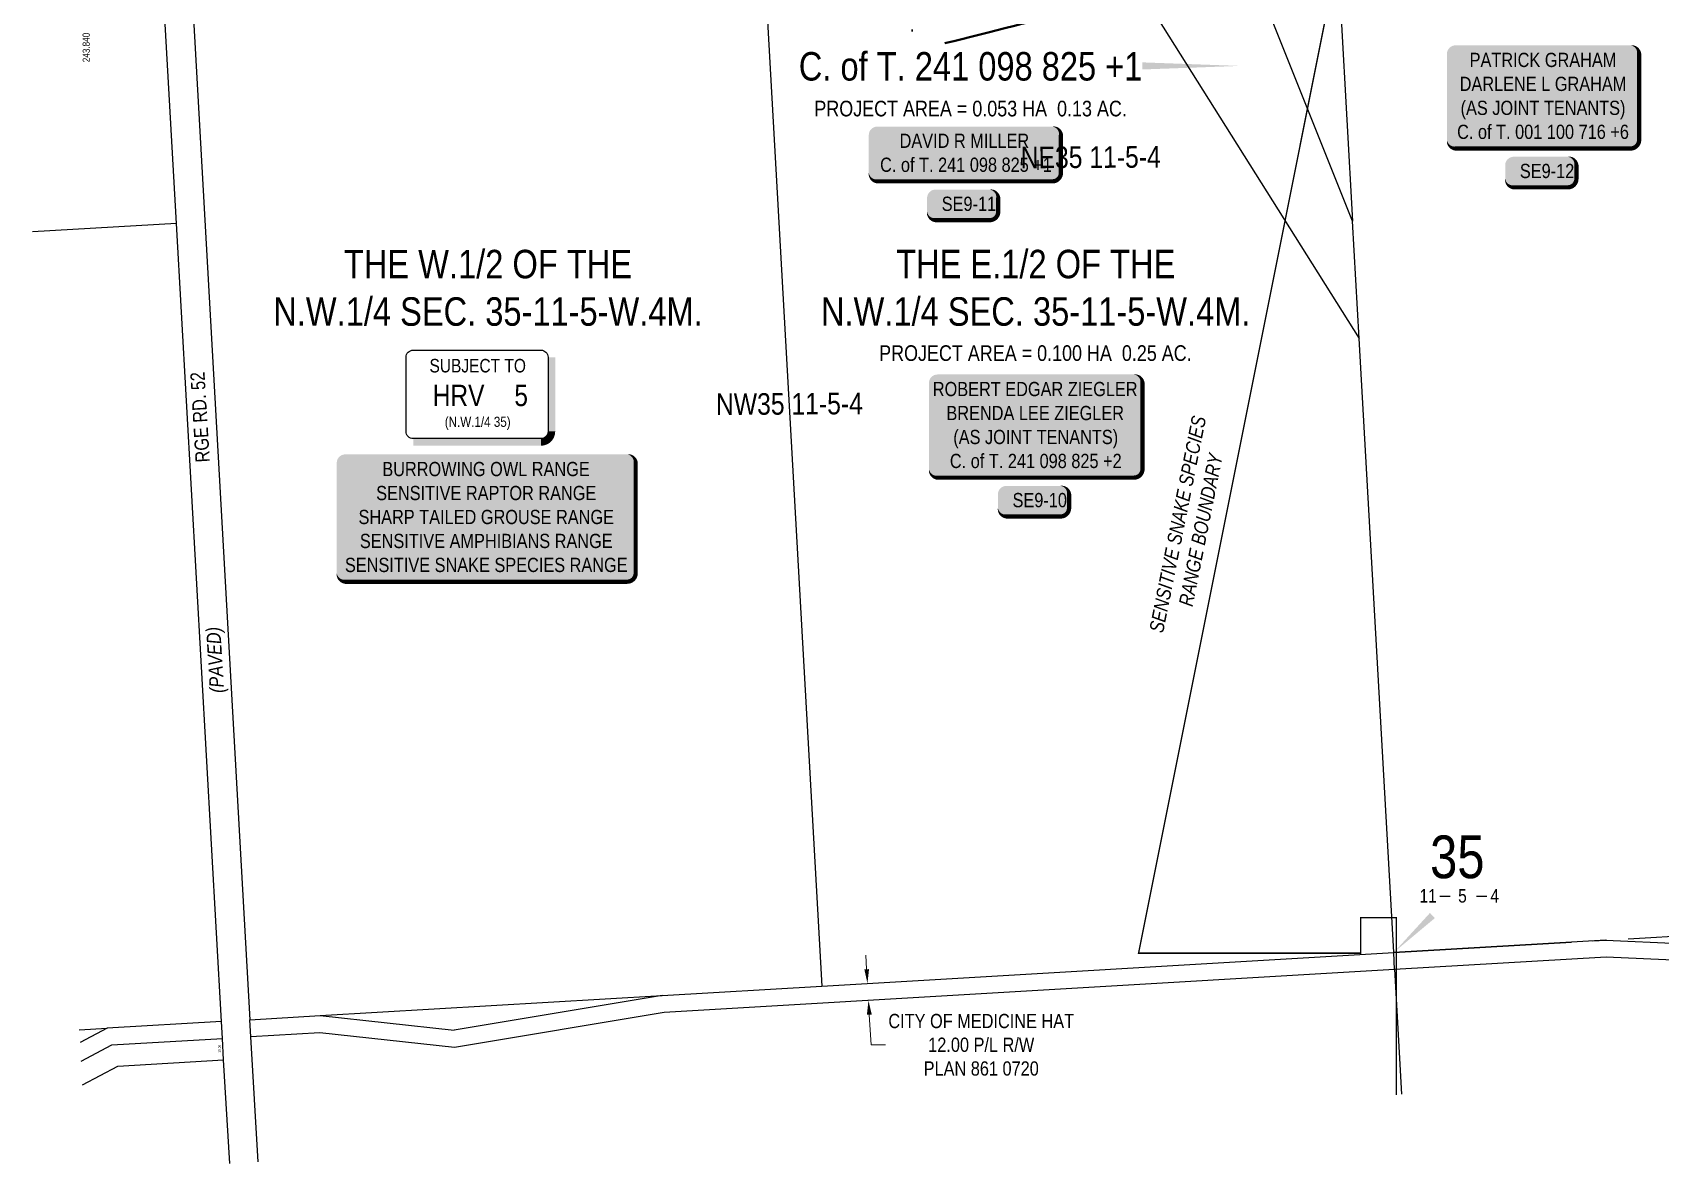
# Model space of a CAD drawing. Extents: x 312545 to 320442, y 5540407 to 5546054.
# Drawn here: x 315584 to 316727, y 5540407 to 5541202 of the extents above; entities that cross this region are included whole.
import ezdxf
from ezdxf.enums import TextEntityAlignment as Align

# ---------------------------------------------------------------- set-up
doc = ezdxf.new("R2010")
doc.units = 0
doc.header["$LTSCALE"] = 5
doc.header["$PDSIZE"] = 0.5
for name, pattern in [('DASHDOT', [25.4, 12.7, -6.35, 0, -6.35]), ('DASHDOT2', [12.7, 6.35, -3.175, 0, -3.175]), ('foc-QUARTERLINE', [33, 25, -3, 2, -3])]:
    doc.linetypes.add(name, pattern=pattern)
doc.layers.get('Defpoints').update_dxf_attribs({"color": 9})
for name, color, linetype in [('10', 1, 'Continuous'), ('9', 3, 'Continuous'), ('AS-OWNER', 7, 'Continuous'), ('AS-WILDLIFE', 131, 'DASHDOT2'), ('AS-WILDLIFE-BLOCK', 131, 'Continuous'), ('C-SYMBOL', 7, 'Continuous'), ('CG-NOTES', 7, 'Continuous'), ('CTW', 7, 'Continuous'), ('F-RW', 190, 'Continuous'), ('FEATURE_LABEL', 7, 'Continuous'), ('L-AREAREQUIRED', 7, 'Continuous'), ('L-QSEC', 8, 'foc-QUARTERLINE'), ('L-ROAD-T', 7, 'Continuous'), ('L-SECLBL', 7, 'Continuous'), ('L-TITLEDB', 4, 'Continuous'), ('P-APEX RECON-LINE LIST', 240, 'Continuous')]:
    doc.layers.add(name, color=color, linetype=linetype)
for name, color, linetype, lineweight in [('AS-RECON EXISTING', 151, 'DASHDOT', 40), ('F-RW-T', 190, 'Continuous', 9), ('T-TEXT', 48, 'Continuous', 18)]:
    doc.layers.add(name, color=color, linetype=linetype, lineweight=lineweight)
doc.styles.add('100L', font='ARIALN.TTF', dxfattribs={"height": 11})
doc.styles.add('175L', font='ARIALN.TTF', dxfattribs={"height": 10})
doc.styles.add('80', font='ARIALN.TTF', dxfattribs={"height": 10})
doc.styles.add('80CG', font='ARIALN.TTF', dxfattribs={"height": 10})
doc.styles.add('80L', font='ARIALN.TTF', dxfattribs={"height": 10})
doc.styles.add('80LS', font='ARIALNI.TTF', dxfattribs={"height": 10})
doc.styles.add('HRV', font='ARIALN.TTF', dxfattribs={"height": 3})
doc.styles.add('SIMPLEX', font='ARIALN.TTF')
doc.styles.get("Standard").update_dxf_attribs({"font": 'ARIALN.TTF'})
doc.dimstyles.new('Compass 5 000', dxfattribs={"dimscale": 5, "dimtxt": 9, "dimasz": 2, "dimexe": 0.2, "dimexo": 0.0625, "dimgap": 0.5, "dimtad": 0, "dimtih": 1, "dimtoh": 1, "dimzin": 0, "dimdsep": 46, "dimtxsty": '80CG', "dimcen": 0.1, "dimse1": 1, "dimse2": 1, "dimclrd": 256, "dimclrt": 256, "dimaunit": 1, "dimadec": 4, "dimazin": 0, "dimtfac": 0.06, "dimtofl": 0, "dimtmove": 0, "dimatfit": 1, "dimfxl": 0.2, "dimtolj": 1, "dimtzin": 0, "dimlwd": -1, "dimarcsym": 0})

# ---------------------------------------------------------------- blocks, each defined once
blk = doc.blocks.new('L-SECLBL')
at = {"layer": '9', "color": 7}
for p, q in [((-5.1, -27.8), (-12.3, -27.8)), ((20.7, -27.8), (13.5, -27.8))]:
    blk.add_line(p, q, dxfattribs=at)
at = {"layer": '10', "color": 2, "style": 'SIMPLEX'}
blk.add_attdef('SEC', text='', height=30, dxfattribs=at).set_placement((0, 0), align=Align.MIDDLE)
at = {"layer": '10', "color": 5, "style": '80L'}
blk.add_attdef('TWP', text='', height=9.5, dxfattribs=at).set_placement((-14.4, -27.4), align=Align.MIDDLE_RIGHT)
blk.add_attdef('RGE', text='', height=9.5, dxfattribs=at).set_placement((3.6, -27.4), align=Align.MIDDLE_CENTER)
blk.add_attdef('MER', text='', height=9.5, dxfattribs=at).set_placement((23.2, -27.4), align=Align.MIDDLE_LEFT)
blk = doc.blocks.new('*U415')
h = blk.add_hatch(color=59)
edge = h.paths.add_edge_path()
edge.add_line((-69, -37), (69, -37))
edge.add_arc((69, -31), 6, 270, 360)
edge.add_line((75, -31), (75, 29.5))
edge.add_arc((69, 29.5), 6, 0, 90)
edge.add_line((69, 35.5), (-69, 35.5))
edge.add_arc((-69, 29.5), 6, 90, 180)
edge.add_line((-75, 29.5), (-75, -31))
edge.add_arc((-69, -31), 6, 180, 270)
at = {"color": 1, "flags": 128}
blk.add_lwpolyline([(-69, -37, 3, 3, 0), (69, -37, 3, 3, 0.414214), (75, -31, 3, 3, 0), (75, 29.5, 3, 0, 0.414214), (69, 35.5, 0, 0, 0), (-69, 35.5, 0, 0, 0.414214), (-75, 29.5, 0, 0, 0), (-75, -31, 0, 3, 0.414214)], format="xyseb", close=True, dxfattribs=at)
blk.add_lwpolyline([(-52.9, -29.7, 0, 7.5, 0), (0, 0, 0, 0, 0)], format="xyseb", dxfattribs=at)
at = {"color": 1, "style": '80'}
blk.add_attdef('ENTER_TEXT_001', (-36, -5), '', height=10, dxfattribs=at)
blk = doc.blocks.new('*U416')
h = blk.add_hatch(color=59)
edge = h.paths.add_edge_path()
edge.add_line((-61.5, -20), (61.5, -20))
edge.add_arc((61.5, -14), 6, 270, 360)
edge.add_line((67.5, -14), (67.5, 12.5))
edge.add_arc((61.5, 12.5), 6, 0, 90)
edge.add_line((61.5, 18.5), (-61.5, 18.5))
edge.add_arc((-61.5, 12.5), 6, 90, 180)
edge.add_line((-67.5, 12.5), (-67.5, -14))
edge.add_arc((-61.5, -14), 6, 180, 270)
at = {"color": 1, "flags": 128}
blk.add_lwpolyline([(-61.5, -20, 3, 3, 0), (61.5, -20, 3, 3, 0.414214), (67.5, -14, 3, 3, 0), (67.5, 12.5, 3, 0, 0.414214), (61.5, 18.5, 0, 0, 0), (-61.5, 18.5, 0, 0, 0.414214), (-67.5, 12.5, 0, 0, 0), (-67.5, -14, 0, 3, 0.414214)], format="xyseb", close=True, dxfattribs=at)
blk.add_lwpolyline([(-53.3, -18.1, 0, 7.5, 0), (0, 0, 0, 0, 0)], format="xyseb", dxfattribs=at)
at = {"color": 1, "style": '80'}
blk.add_attdef('ENTER_TEXT_001', (-36, -5), '', height=10, dxfattribs=at)
blk = doc.blocks.new('*U423')
at = {"true_color": 0xffffa8}
h = blk.add_hatch(color=51, dxfattribs=at)
edge = h.paths.add_edge_path()
edge.add_line((-19, -11.5), (19, -11.5))
edge.add_arc((19, -5.5), 6, 270, 360)
edge.add_line((25, -5.5), (25, 4))
edge.add_arc((19, 4), 6, 0, 90)
edge.add_line((19, 10), (-19, 10))
edge.add_arc((-19, 4), 6, 90, 180)
edge.add_line((-25, 4), (-25, -5.5))
edge.add_arc((-19, -5.5), 6, 180, 270)
at = {"color": 240, "flags": 128}
blk.add_lwpolyline([(-19, -11.5, 3, 3, 0), (19, -11.5, 3, 3, 0.414214), (25, -5.5, 3, 3, 0), (25, 4, 3, 0, 0.414214), (19, 10, 0, 0, 0), (-19, 10, 0, 0, 0.414214), (-25, 4, 0, 0, 0), (-25, -5.5, 0, 3, 0.414214)], format="xyseb", close=True, dxfattribs=at)
for points in [[(-17.9, 1.7, 0, 10, 0), (0, 0, 5, 5, 0)], [(18.9, -2, 0, 10, 0), (0, 0, 5, 5, 0)]]:
    blk.add_lwpolyline(points, format="xyseb", dxfattribs=at)
at = {"color": 4, "style": '80'}
blk.add_attdef('OTHER_001', (-14.7, -5), '', height=10, dxfattribs=at)
blk = doc.blocks.new('*U413')
h = blk.add_hatch(color=59)
edge = h.paths.add_edge_path()
edge.add_line((-61.5, -37), (61.5, -37))
edge.add_arc((61.5, -31), 6, 270, 360)
edge.add_line((67.5, -31), (67.5, 29.5))
edge.add_arc((61.5, 29.5), 6, 0, 90)
edge.add_line((61.5, 35.5), (-61.5, 35.5))
edge.add_arc((-61.5, 29.5), 6, 90, 180)
edge.add_line((-67.5, 29.5), (-67.5, -31))
edge.add_arc((-61.5, -31), 6, 180, 270)
at = {"color": 1, "flags": 128}
blk.add_lwpolyline([(-61.5, -37, 3, 3, 0), (61.5, -37, 3, 3, 0.414214), (67.5, -31, 3, 3, 0), (67.5, 29.5, 3, 0, 0.414214), (61.5, 35.5, 0, 0, 0), (-61.5, 35.5, 0, 0, 0.414214), (-67.5, 29.5, 0, 0, 0), (-67.5, -31, 0, 3, 0.414214)], format="xyseb", close=True, dxfattribs=at)
blk.add_lwpolyline([(-52.9, -29.7, 0, 7.5, 0), (0, 0, 0, 0, 0)], format="xyseb", dxfattribs=at)
at = {"color": 1, "style": '80'}
blk.add_attdef('ENTER_TEXT_001', (-36, -5), '', height=10, dxfattribs=at)
blk = doc.blocks.new('*D1870')
at = {"layer": 'Defpoints', "color": 0, "transparency": 16777216}
for p in [(316211.5, 5540536.3), (316171.1, 5540521.9), (316212.2, 5540524.3)]:
    blk.add_point(p, dxfattribs=at)
at = {"layer": 'F-RW-T', "transparency": 16777216}
for p, q in [((316169.8, 5540543.8), (316169.2, 5540553.8)), ((316171.7, 5540511.9), (316173, 5540490.7)), ((316173, 5540490.7), (316183, 5540490.7))]:
    blk.add_line(p, q, dxfattribs=at)
for points in [[(316171.5, 5540543.9), (316168.2, 5540543.7), (316170.4, 5540533.9)], [(316173.4, 5540512), (316170, 5540511.8), (316171.1, 5540521.9)]]:
    blk.add_solid(points, dxfattribs=at)
at = {"layer": 'F-RW-T', "transparency": 16777216, "insert": (316250.3, 5540490.7), "char_height": 10, "attachment_point": 5, "style": '80CG'}
blk.add_mtext('\\A1;CITY OF MEDICINE HAT\\P12.00 P/L R/W\\PPLAN 861 0720', dxfattribs=at)
blk = doc.blocks.new('HRV_Box')
blk.add_lwpolyline([(-44.3, 30.3), (45.4, 30.3, -0.414214), (50.4, 25.3), (50.4, -26.8, -0.414214), (45.4, -31.8), (-44.3, -31.8, -0.414214), (-49.3, -26.8), (-49.3, 25.3, -0.414214)], format="xyb", close=True)
at = {"const_width": 5, "flags": 128}
blk.add_lwpolyline([(-44.3, -34.3), (45.4, -34.3, 0.414214), (52.9, -26.8), (52.9, 25.3)], format="xyb", dxfattribs=at)
at = {"layer": 'CTW', "color": 5, "style": '80L'}
blk.add_text('SUBJECT TO', height=9.5, dxfattribs=at).set_placement((1, 11.8), align=Align.BOTTOM_CENTER)
at = {"layer": 'CTW', "color": 3, "style": 'HRV'}
blk.add_text('HRV', height=15, dxfattribs=at).set_placement((-12.4, -1.5), align=Align.MIDDLE_CENTER)
blk.add_attdef('0', text='', height=15, dxfattribs=at).set_placement((31.5, -1.5), align=Align.MIDDLE_CENTER)
at = {"layer": 'CTW', "color": 7, "style": '80L'}
blk.add_attdef('(N.W.1/4 00)', text='', height=7.12, dxfattribs=at).set_placement((1, -25.7), align=Align.BOTTOM_CENTER)
blk = doc.blocks.new('*U1876')
h = blk.add_hatch(color=255)
edge = h.paths.add_edge_path()
edge.add_line((-99, -45.5), (99, -45.5))
edge.add_arc((99, -39.5), 6, 270, 360)
edge.add_line((105, -39.5), (105, 38))
edge.add_arc((99, 38), 6, 0, 90)
edge.add_line((99, 44), (-99, 44))
edge.add_arc((-99, 38), 6, 90, 180)
edge.add_line((-105, 38), (-105, -39.5))
edge.add_arc((-99, -39.5), 6, 180, 270)
at = {"color": 131, "flags": 128}
blk.add_lwpolyline([(-99, -45.5, 3, 3, 0), (99, -45.5, 3, 3, 0.414214), (105, -39.5, 3, 3, 0), (105, 38, 3, 0, 0.414214), (99, 44, 0, 0, 0), (-99, 44, 0, 0, 0.414214), (-105, 38, 0, 0, 0), (-105, -39.5, 0, 3, 0.414214)], format="xyseb", close=True, dxfattribs=at)
at = {"color": 131, "style": '80'}
blk.add_attdef('ENTER_TEXT_001', (-36, -5), '', height=10, dxfattribs=at)

msp = doc.modelspace()

# ---------------------------------------------------------------- linework, layer by layer
at = {"layer": 'AS-RECON EXISTING', "flags": 128}
msp.add_lwpolyline([(316405.422, 5541245.234), (316405.547, 5541244.559), (316405.435, 5541242.896), (316405.203, 5541241.208), (316403.233, 5541239.666), (316394.138, 5541237.088), (316381.51, 5541233.872), (316370.073, 5541230.688), (316363.514, 5541229.139), (316355.695, 5541227.125), (316344.768, 5541224.404), (316333.777, 5541221.633), (316321.114, 5541218.032), (316311.161, 5541215.82), (316299.7, 5541213.052), (316289.803, 5541210.64), (316284.164, 5541209.235), (316278.916, 5541207.93), (316273.712, 5541206.646), (316266.763, 5541205.023), (316255.137, 5541202.004), (316247.579, 5541200.09), (316231.942, 5541196.121), (316222.407, 5541193.897), (316216.192, 5541192.106), (316212.833, 5541191.24), (316210.392, 5541190.915), (316207.878, 5541191.299), (316205.856, 5541192.204), (316204.77, 5541193.308), (316203.657, 5541196.55), (316200.166, 5541209.732), (316198.222, 5541217.078), (316195.211, 5541227.857), (316193.967, 5541233.556), (316190.85, 5541244.664), (316188.66, 5541252.243), (316186.07, 5541262.111), (316183.663, 5541270.812), (316182.068, 5541277.612), (316179.426, 5541286.212), (316176.458, 5541295.927), (316173.936, 5541304.745), (316171.988, 5541307.802), (316170.286, 5541309.419), (316167.005, 5541310.098), (316161.642, 5541309.772), (316157.213, 5541309.679), (316146.13, 5541309.467), (316135.722, 5541308.824), (316125.912, 5541308.611), (316114.956, 5541307.936), (316108.456, 5541307.813), (316105.131, 5541308.224), (316103.526, 5541309.233), (316102.02, 5541312.212), (316101.742, 5541315.03), (316100.567, 5541322.13), (316099.51, 5541329.211), (316099.067, 5541331.982), (316098.201, 5541359.079)], dxfattribs=at)
at = {"layer": 'AS-WILDLIFE', "const_width": 1, "flags": 128}
msp.add_lwpolyline([(316226.368, 5542227.49), (316556.556, 5541534.214), (316360.802, 5540555.104), (316516.816, 5540555.115), (316516.814, 5540580.109), (316541.808, 5540580.11), (316541.816, 5540455.547)], dxfattribs=at)
at = {"layer": 'C-SYMBOL', "color": 3, "flags": 128}
msp.add_lwpolyline([(316431.885, 5541178.47, 0, 4.999, 0), (316363.416, 5541178.465, 0, 0, 0)], format="xyseb", dxfattribs=at)
at = {"layer": 'F-RW', "flags": 128}
msp.add_lwpolyline([(316689.071, 5540564.338), (316539.985, 5540555.572)], dxfattribs=at)
at = {"layer": 'F-RW'}
for points in [[(316689.071, 5540564.338), (316740.828, 5540561.998)], [(316689.153, 5540552.32), (316540.659, 5540543.592)], [(316741.555, 5540549.952), (316689.153, 5540552.32)], [(316540.659, 5540543.592), (316027.646, 5540513.437)], [(316026.276, 5540525.373), (315880.002, 5540501.054)], [(315786.09, 5540511.26), (315880.002, 5540501.054)], [(316027.646, 5540513.437), (315880.345, 5540488.945)], [(315636.487, 5540502.433), (315617.343, 5540492.335)], [(315639.789, 5540490.609), (315717.322, 5540495.201)], [(315785.788, 5540499.222), (315737.406, 5540496.379)], [(315880.345, 5540488.945), (315785.788, 5540499.222)], [(315618.114, 5540479.174), (315639.789, 5540490.609)], [(315619.077, 5540462.722), (315643.917, 5540475.826)], [(315643.917, 5540475.826), (315718.198, 5540480.225)]]:
    msp.add_lwpolyline(points, dxfattribs=at)
at = {"layer": 'L-QSEC', "flags": 128}
msp.add_lwpolyline([(316539.985, 5540555.572), (316689.071, 5540564.338), (316790.454, 5540570.298), (317336.466, 5540602.42)], dxfattribs=at)
at = {"layer": 'L-SECLBL', "flags": 128}
msp.add_lwpolyline([(316539.985, 5540555.572, 0, 4.999, 0), (316567.193, 5540581.564, 0, 0, 0)], format="xyseb", dxfattribs=at)
at = {"layer": 'L-TITLEDB'}
for points in [[(316511.162, 5541069.328), (316397.502, 5541353.735)], [(316495.106, 5541354.445), (316511.162, 5541069.328)], [(316495.106, 5541354.445), (316511.162, 5541069.328)], [(316292.073, 5541342.546), (316515.793, 5540987.078)], [(316511.162, 5541069.328), (316399.462, 5541348.829)], [(316093.35, 5541330.833), (316138.345, 5540531.962)], [(315685.042, 5541067.87), (315671.33, 5541311.326)], [(315691.704, 5541307.505), (315736.705, 5540508.36)], [(315685.042, 5541067.87), (315583.998, 5541061.963)], [(315716.621, 5540507.18), (315685.042, 5541067.87)], [(316515.793, 5540987.078), (316511.162, 5541069.328)], [(316540.073, 5540555.855), (316515.793, 5540987.078)], [(316138.345, 5540531.962), (316539.985, 5540555.572)], [(316540.659, 5540543.592), (316539.985, 5540555.572)], [(316545.693, 5540456.053), (316540.747, 5540543.875)], [(316026.276, 5540525.373), (316138.345, 5540531.962)], [(315786.09, 5540511.26), (316026.276, 5540525.373)], [(315716.621, 5540507.18), (315636.487, 5540502.433)], [(315717.322, 5540495.201), (315716.621, 5540507.18)], [(315736.705, 5540508.36), (315786.09, 5540511.26)], [(315737.406, 5540496.379), (315736.705, 5540508.36)], [(315616.82, 5540501.268), (315636.487, 5540502.433)], [(315718.198, 5540480.225), (315717.322, 5540495.201)], [(315742.542, 5540408.555), (315737.406, 5540496.379)], [(315722.459, 5540407.374), (315718.198, 5540480.225)]]:
    msp.add_lwpolyline(points, dxfattribs=at)

# ---------------------------------------------------------------- block references
at = {"layer": 'AS-OWNER', "color": 5}
ref = msp.add_blockref('*U413', (316644.878, 5541157.437), dxfattribs=dict(at, xscale=0.9997577874181516, yscale=0.9997577874181516, zscale=0.9997577874181516, rotation=0.003832973687768994))
ref.add_attrib('ENTER_TEXT_001', 'PATRICK GRAHAM', (316593.331, 5541177.692), dxfattribs={"layer": '0', "color": 1, "height": 9.99758, "rotation": 0.003833, "style": '80'})
ref.add_attrib('ENTER_TEXT_002', 'DARLENE L GRAHAM', (316586.338, 5541160.851), dxfattribs={"layer": '0', "color": 1, "height": 9.99758, "rotation": 0.003833, "style": '80'})
ref.add_attrib('ENTER_TEXT_003', '(AS JOINT TENANTS)', (316586.984, 5541144.011), dxfattribs={"layer": '0', "color": 1, "height": 9.99758, "rotation": 0.003833, "style": '80'})
ref.add_attrib('ENTER_TEXT_004', 'C. of T. 001 100 716 +6', (316584.54, 5541127.171), dxfattribs={"layer": '0', "color": 1, "height": 9.99758, "rotation": 0.003833, "style": '80'})
ref = msp.add_blockref('*U416', (316238.818, 5541117.375), dxfattribs=dict(at, xscale=0.9997577874181516, yscale=0.9997577874181516, zscale=0.9997577874181516, rotation=0.003832973687768994))
ref.add_attrib('ENTER_TEXT_001', 'DAVID R MILLER', (316192.969, 5541120.879), dxfattribs={"layer": '0', "color": 1, "height": 9.99758, "rotation": 0.003833, "style": '80'})
ref.add_attrib('ENTER_TEXT_002', 'C. of T. 241 098 825 +1', (316179.266, 5541104.038), dxfattribs={"layer": '0', "color": 1, "height": 9.99758, "rotation": 0.003833, "style": '80'})
ref = msp.add_blockref('*U415', (316288.572, 5540926.197), dxfattribs=dict(at, xscale=0.9997577874181516, yscale=0.9997577874181516, zscale=0.9997577874181516, rotation=0.003832973687768994))
ref.add_attrib('ENTER_TEXT_001', 'ROBERT EDGAR ZIEGLER', (316216.303, 5540946.45), dxfattribs={"layer": '0', "color": 1, "height": 9.99758, "rotation": 0.003833, "style": '80'})
ref.add_attrib('ENTER_TEXT_002', 'BRENDA LEE ZIEGLER', (316225.862, 5540929.61), dxfattribs={"layer": '0', "color": 1, "height": 9.99758, "rotation": 0.003833, "style": '80'})
ref.add_attrib('ENTER_TEXT_003', '(AS JOINT TENANTS)', (316230.678, 5540912.771), dxfattribs={"layer": '0', "color": 1, "height": 9.99758, "rotation": 0.003833, "style": '80'})
ref.add_attrib('ENTER_TEXT_004', 'C. of T. 241 098 825 +2', (316228.265, 5540895.931), dxfattribs={"layer": '0', "color": 1, "height": 9.99758, "rotation": 0.003833, "style": '80'})
at = {"layer": 'AS-WILDLIFE-BLOCK'}
ref = msp.add_blockref('*U1876', (315902.621, 5540861.572), dxfattribs=dict(at, xscale=0.9997577874181516, yscale=0.9997577874181516, zscale=0.9997577874181516, rotation=0.003832973687768994))
ref.add_attrib('ENTER_TEXT_001', 'BURROWING OWL RANGE', (315829.653, 5540890.244), dxfattribs={"layer": '0', "color": 131, "height": 9.99758, "rotation": 0.003833, "style": '80'})
ref.add_attrib('ENTER_TEXT_002', 'SENSITIVE RAPTOR RANGE', (315825.354, 5540873.404), dxfattribs={"layer": '0', "color": 131, "height": 9.99758, "rotation": 0.003833, "style": '80'})
ref.add_attrib('ENTER_TEXT_003', 'SHARP TAILED GROUSE RANGE', (315812.947, 5540856.563), dxfattribs={"layer": '0', "color": 131, "height": 9.99758, "rotation": 0.003833, "style": '80'})
ref.add_attrib('ENTER_TEXT_004', 'SENSITIVE AMPHIBIANS RANGE', (315813.9, 5540839.723), dxfattribs={"layer": '0', "color": 131, "height": 9.99758, "rotation": 0.003833, "style": '80'})
ref.add_attrib('ENTER_TEXT_005', 'SENSITIVE SNAKE SPECIES RANGE', (315803.395, 5540822.883), dxfattribs={"layer": '0', "color": 131, "height": 9.99758, "rotation": 0.003833, "style": '80'})
at = {"layer": 'CG-NOTES', "xscale": 1.000316096, "yscale": 1.000316096, "zscale": 1.000316096}
msp.add_blockref('HRV_Box', (315895.658, 5540948.464), dxfattribs=at).add_auto_attribs({'(N.W.1/4 00)': '(N.W.1/4 35)', '0': '5'})
at = {"layer": 'L-SECLBL', "xscale": 0.9997577874181516, "yscale": 0.9997577874181516, "zscale": 0.9997577874181516, "rotation": 0.003832973687768994}
msp.add_blockref('L-SECLBL', (316584.686, 5540622.814), dxfattribs=at).add_auto_attribs({'SEC': '35', 'TWP': '11', 'RGE': '5', 'MER': '4'})
at = {"layer": 'P-APEX RECON-LINE LIST'}
for p, values in [((316643.315, 5541104.671), {'OTHER_001': 'SE9-12'}), ((316237.253, 5541081.605), {'OTHER_001': 'SE9-11'}), ((316287.009, 5540873.431), {'OTHER_001': 'SE9-10'})]:
    msp.add_blockref('*U423', p, dxfattribs=at).add_auto_attribs(values)

# ---------------------------------------------------------------- texts
at = {"layer": 'AS-WILDLIFE-BLOCK', "insert": (316368.104, 5540781.161), "char_height": 9.99758, "attachment_point": 1, "rotation": 78.693905, "style": '100L'}
msp.add_mtext_dynamic_manual_height_columns('\\pi0.47451;{\\fArial Narrow|b0|i1|c0|p34;SENSITIVE SNAKE SPECIES\\P\\pi22.696;RANGE BOUNDARY}', width=154.85443, gutter_width=55, heights=[0], dxfattribs=at)
at = {"layer": 'C-SYMBOL', "color": 3, "style": '175L'}
msp.add_text('C. of T. 241 098 825 +1', height=19.99516, rotation=0.003833, dxfattribs=at).set_placement((316242.836, 5541162.206), align=Align.BOTTOM_CENTER)
at = {"layer": 'C-SYMBOL', "color": 3, "char_height": 19.99516, "width": 301.67316, "attachment_point": 2, "rotation": 0.003833, "style": '175L'}
for s, insert in [('THE W.1/2 OF THE\\PN.W.1/4 SEC. 35-11-5-W.4M.', (315903.859, 5541049.248)), ('THE E.1/2 OF THE\\PN.W.1/4 SEC. 35-11-5-W.4M.', (316288.564, 5541049.273))]:
    msp.add_mtext(s, dxfattribs=dict(at, insert=insert))
at = {"layer": 'FEATURE_LABEL'}
for s, height, rotation, p in [('243.840', 5, 90.3, (315624.152, 5541191.427)), ('NE35 11-5-4', 15.15, 0.3, (316327.23, 5541106.8)), ('NW35 11-5-4', 15.15, 0.3, (316115.614, 5540933.501)), ('15.00', 1.62, 90.3, (315716.123, 5540487.979))]:
    msp.add_text(s, height=height, rotation=rotation, dxfattribs=at).set_placement(p, align=Align.CENTER)
at = {"layer": 'L-AREAREQUIRED', "color": 5, "style": '100L'}
for s, p in [('PROJECT AREA = 0.053 HA  0.13 AC.', (316242.838, 5541139.712)), ('PROJECT AREA = 0.100 HA  0.25 AC.', (316288.357, 5540967.911))]:
    msp.add_text(s, height=10.99734, rotation=0.003833, dxfattribs=at).set_placement(p, align=Align.BOTTOM_CENTER)
at = {"layer": 'L-ROAD-T', "insert": (315696.654, 5540931.369), "char_height": 10.0026, "width": 66.75587, "attachment_point": 2, "rotation": 93.407602, "style": '80L'}
msp.add_mtext('RGE RD. 52', dxfattribs=at)
at = {"layer": 'T-TEXT', "insert": (315707.225, 5540760.801), "char_height": 10.0026, "width": 45.90302, "attachment_point": 2, "rotation": 93.407602, "style": '80LS'}
msp.add_mtext('(PAVED)', dxfattribs=at)

# ---------------------------------------------------------------- dimensions: what is measured, and where the dimension line sits
at = {"layer": 'F-RW-T'}
dim = msp.add_linear_dim(base=(316171.122, 5540521.87), p1=(316211.527, 5540536.272), p2=(316212.232, 5540524.288), angle=273.365446, text='CITY OF MEDICINE HAT\\P12.00 P/L R/W\\PPLAN 861 0720', dimstyle='Compass 5 000', dxfattribs=at)
dim.commit()
dim.dimension.update_dxf_attribs({"geometry": '*D1870', "text_midpoint": (316250.311, 5540490.667), "dimtype": 161})

doc.saveas('drawing.dxf')
